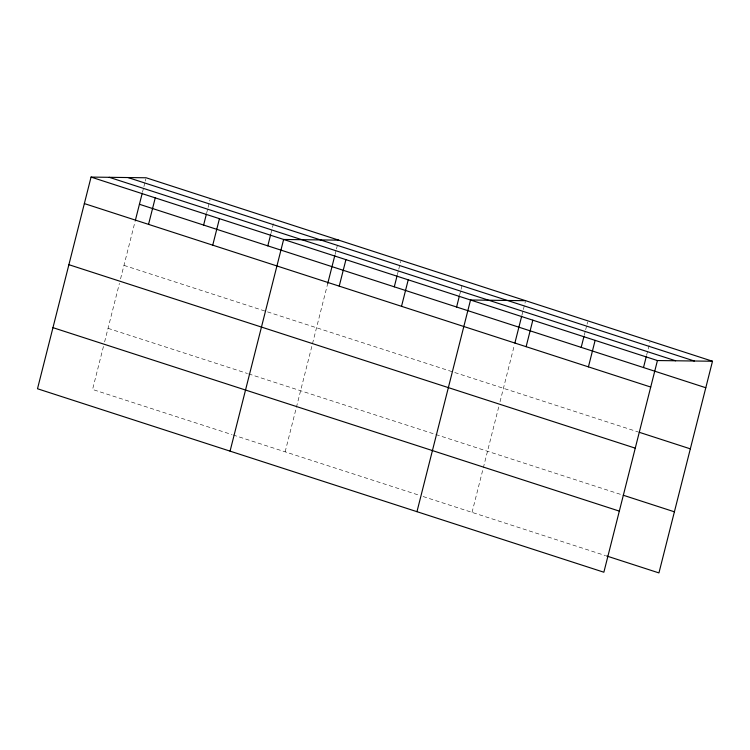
<?xml version="1.0" encoding="UTF-8"?>
<svg xmlns="http://www.w3.org/2000/svg" width="750" height="750" viewBox="0 0 750 750"><rect width="100%" height="100%" fill="white"/><g stroke="black" fill="none" stroke-linecap="round" stroke-linejoin="round"><path stroke-width="0.56" stroke-dasharray="3.75 2.81" d="M103.453 346.453L92.569 389.456L232.012 434.625M104.597 341.925L119.419 283.369M120.553 278.869L135.141 221.241M142.5 192.122L143.625 187.706M143.897 186.609L145.022 182.194M145.294 181.088L145.856 178.875M206.691 212.916L207.806 208.5M208.088 207.403L210.047 199.669M270.881 233.709L273.394 223.772M285.141 451.828L327.703 283.622M335.072 254.503L336.188 250.087M336.469 248.981L337.584 244.566M397.369 274.688L398.484 270.272M398.766 269.166L400.725 261.441M459.666 294.862L460.781 290.447M461.062 289.35L462.178 284.934M472.041 512.372L498.881 406.294M500.016 401.794L514.312 345.3M521.972 315.047L523.088 310.631M523.369 309.525L525.319 301.8M584.269 335.231L585.384 330.816M585.666 329.709L586.781 325.294M587.062 324.188L587.625 321.984M646.566 355.406L649.922 342.159M123.966 265.378L638.044 431.906M108.037 328.341L247.481 373.509M248.588 373.875L622.116 494.869M233.119 434.981L418.641 495.075M423.084 496.519L605.541 555.619"/><path stroke-width="1.12" d="M712.5 361.238L146.137 177.778L91.059 177.084L37.5 388.762L603.862 572.222L657.431 360.544L712.5 361.238L658.941 572.916L606.647 555.975M135.422 220.116L142.228 193.228M148.547 224.372L155.25 197.878M203.616 225.066L206.409 214.022M212.737 245.166L219.441 218.672M267.806 245.859L270.6 234.816M230.062 451.144L283.631 239.466L338.7 240.15M327.703 283.622L334.791 255.609M339.225 286.134L345.928 259.641M394.294 286.828L397.087 275.784M401.522 306.319L408.225 279.825M456.6 307.013L459.384 295.969M416.962 511.687L470.531 300L525.6 300.694M514.884 343.031L521.691 316.153M526.125 346.678L532.828 320.184M581.194 347.372L583.987 336.328M588.422 366.863L595.125 340.369M643.5 367.556L646.284 356.512M127.959 177.544L694.322 361.012M109.237 177.309L675.6 360.778M91.059 177.084L657.431 360.544M139.434 204.272L705.797 387.731M84.356 203.578L650.719 387.047M639.159 432.262L690.328 448.847M68.897 264.694L635.259 448.153M623.222 495.225L674.4 511.809M52.959 327.656L619.331 511.116"/></g></svg>
